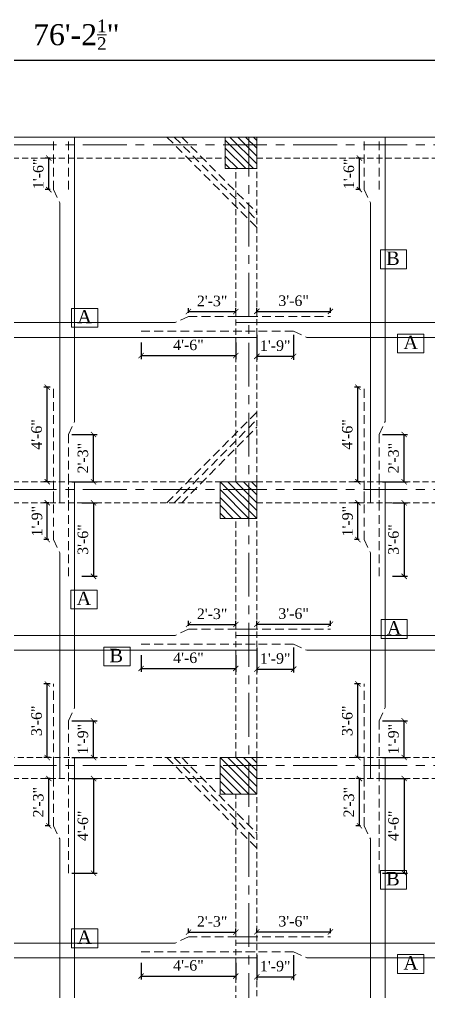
# Model space of a CAD drawing. Header units: feet. Extents: x 35006 to 48642, y 16494 to 18305.
# Drawn here: x 48086 to 48320, y 17382 to 17938 of the extents above; entities that cross this region are included whole.
import ezdxf

# ---------------------------------------------------------------- set-up
doc = ezdxf.new("R2010")
doc.units = ezdxf.units.FT
for name, pattern in [('CENTER', [2, 1.25, -0.25, 0.25, -0.25]), ('DOT2', [0.125, 0, -0.125]), ('HIDDEN', [0.375, 0.25, -0.125])]:
    doc.linetypes.add(name, pattern=pattern)
for name, color, linetype, lineweight in [('Column', 1, 'Continuous', 15), ('Hatch', 9, 'Continuous', 9), ('ST Beam', 7, 'Continuous', 20), ('ST GRIDS', 6, 'CENTER', 9), ('ST REINF', 1, 'Continuous', 35)]:
    doc.layers.add(name, color=color, linetype=linetype, lineweight=lineweight)
for name, color, linetype in [('ST DIM', 11, 'Continuous'), ('ST TABLE', 2, 'Continuous'), ('ST TEX', 3, 'Continuous')]:
    doc.layers.add(name, color=color, linetype=linetype)
doc.styles.add('RomanS', font='times.ttf')
doc.dimstyles.new('1-1', dxfattribs={"dimtxt": 9, "dimasz": 5, "dimexe": 6, "dimexo": 6, "dimgap": 3, "dimtad": 1, "dimdec": 1, "dimzin": 0, "dimdsep": 46, "dimlunit": 4, "dimtxsty": 'RomanS', "dimblk": 'ARCHTICK', "dimcen": 0.09, "dimclrd": 256, "dimclre": 256, "dimclrt": 3, "dimadec": 0, "dimazin": 0, "dimtfac": 0.6, "dimtdec": 1, "dimtix": 1, "dimtofl": 0, "dimtmove": 1, "dimatfit": 0, "dimfxl": 1, "dimtolj": 1, "dimtzin": 0, "dimarcsym": 0})

# ---------------------------------------------------------------- blocks, each defined once
blk = doc.blocks.new('_ArchTick')
at = {"color": 0, "const_width": 0.15}
blk.add_lwpolyline([(-0.5, -0.5), (0.5, 0.5)], dxfattribs=at)
blk = doc.blocks.new('*D467')
at = {"layer": 'Defpoints', "color": 0, "ltscale": 10, "transparency": 16777216}
for p in [(48575.4, 17914.34), (47661, 17870.38), (48575.4, 17870.38)]:
    blk.add_point(p, dxfattribs=at)
at = {"layer": 'ST DIM', "linetype": 'DOT2', "lineweight": -2, "ltscale": 10, "transparency": 16777216}
for p, q in [((47661, 17876.38), (47661, 17920.34)), ((48575.4, 17876.38), (48575.4, 17920.34))]:
    blk.add_line(p, q, dxfattribs=at)
at = {"layer": 'ST DIM', "lineweight": -2, "ltscale": 10, "transparency": 16777216}
blk.add_line((47661, 17914.34), (48575.4, 17914.34), dxfattribs=at)
at = {"layer": 'ST DIM', "lineweight": -2, "ltscale": 10, "transparency": 16777216, "xscale": 3, "yscale": 3, "zscale": 3, "rotation": 180}
blk.add_blockref('_ArchTick', (47661, 17914.34), dxfattribs=at)
at = {"layer": 'ST DIM', "lineweight": -2, "ltscale": 10, "transparency": 16777216, "xscale": 3, "yscale": 3, "zscale": 3}
blk.add_blockref('_ArchTick', (48575.4, 17914.34), dxfattribs=at)
at = {"layer": 'ST DIM', "color": 3, "lineweight": 13, "ltscale": 10, "transparency": 16777216, "insert": (48118.2, 17928.84), "char_height": 12, "attachment_point": 5, "style": 'RomanS'}
blk.add_mtext('\\A1;76\'-2{\\H0.6x;\\S1/2;}"', dxfattribs=at)
blk = doc.blocks.new('*D458')
at = {"layer": 'Defpoints', "color": 0, "transparency": 16777216}
for p in [(48209.16, 17770.7), (48182.16, 17768.01), (48209.16, 17768.01)]:
    blk.add_point(p, dxfattribs=at)
at = {"layer": 'ST DIM', "lineweight": -2, "transparency": 16777216}
for p, q in [((48182.16, 17770.01), (48182.16, 17772.7)), ((48182.16, 17770.7), (48209.16, 17770.7)), ((48209.16, 17770.01), (48209.16, 17772.7))]:
    blk.add_line(p, q, dxfattribs=at)
at = {"layer": 'ST DIM', "lineweight": -2, "transparency": 16777216, "xscale": 3, "yscale": 3, "zscale": 3, "rotation": 180}
blk.add_blockref('_ArchTick', (48182.16, 17770.7), dxfattribs=at)
at = {"layer": 'ST DIM', "lineweight": -2, "transparency": 16777216, "xscale": 3, "yscale": 3, "zscale": 3}
blk.add_blockref('_ArchTick', (48209.16, 17770.7), dxfattribs=at)
at = {"layer": 'ST DIM', "color": 3, "lineweight": 9, "transparency": 16777216, "insert": (48195.66, 17776.75), "char_height": 6, "attachment_point": 5, "style": 'RomanS'}
blk.add_mtext('\\A1;2\'-3"', dxfattribs=at)
blk = doc.blocks.new('*D350')
at = {"layer": 'Defpoints', "color": 0, "transparency": 16777216}
for p in [(48155.16, 17755.13), (48209.16, 17755.13), (48209.16, 17745.6)]:
    blk.add_point(p, dxfattribs=at)
at = {"layer": 'ST DIM', "lineweight": -2, "transparency": 16777216}
for p, q in [((48155.16, 17753.13), (48155.16, 17743.6)), ((48209.16, 17753.13), (48209.16, 17743.6)), ((48155.16, 17745.6), (48209.16, 17745.6))]:
    blk.add_line(p, q, dxfattribs=at)
at = {"layer": 'ST DIM', "lineweight": -2, "transparency": 16777216, "xscale": 3, "yscale": 3, "zscale": 3, "rotation": 180}
blk.add_blockref('_ArchTick', (48155.16, 17745.6), dxfattribs=at)
at = {"layer": 'ST DIM', "lineweight": -2, "transparency": 16777216, "xscale": 3, "yscale": 3, "zscale": 3}
blk.add_blockref('_ArchTick', (48209.16, 17745.6), dxfattribs=at)
at = {"layer": 'ST DIM', "color": 3, "lineweight": 9, "transparency": 16777216, "insert": (48182.16, 17751.65), "char_height": 6, "attachment_point": 5, "style": 'RomanS'}
blk.add_mtext('\\A1;4\'-6"', dxfattribs=at)
blk = doc.blocks.new('*D353')
at = {"layer": 'Defpoints', "color": 0, "transparency": 16777216}
for p in [(48113.7, 17700.54), (48128.02, 17700.54), (48113.7, 17673.54)]:
    blk.add_point(p, dxfattribs=at)
at = {"layer": 'ST DIM', "lineweight": -2, "transparency": 16777216}
for p, q in [((48115.7, 17700.54), (48130.02, 17700.54)), ((48128.02, 17673.54), (48128.02, 17700.54)), ((48115.7, 17673.54), (48130.02, 17673.54))]:
    blk.add_line(p, q, dxfattribs=at)
at = {"layer": 'ST DIM', "lineweight": -2, "transparency": 16777216, "xscale": 3, "yscale": 3, "zscale": 3}
for p, rotation in [((48128.02, 17700.54), 90), ((48128.02, 17673.54), 270)]:
    blk.add_blockref('_ArchTick', p, dxfattribs=dict(at, rotation=rotation))
at = {"layer": 'ST DIM', "color": 3, "lineweight": 9, "transparency": 16777216, "insert": (48121.97, 17687.04), "char_height": 6, "attachment_point": 5, "rotation": 90, "style": 'RomanS'}
blk.add_mtext('\\A1;2\'-3"', dxfattribs=at)
blk = doc.blocks.new('*D464')
at = {"layer": 'Defpoints', "color": 0, "transparency": 16777216}
for p in [(48102.51, 17858.38), (48105.2, 17858.38), (48105.2, 17840.38)]:
    blk.add_point(p, dxfattribs=at)
at = {"layer": 'ST DIM', "lineweight": -2, "transparency": 16777216}
for p, q in [((48103.2, 17858.38), (48100.51, 17858.38)), ((48102.51, 17840.38), (48102.51, 17858.38)), ((48103.2, 17840.38), (48100.51, 17840.38))]:
    blk.add_line(p, q, dxfattribs=at)
at = {"layer": 'ST DIM', "lineweight": -2, "transparency": 16777216, "xscale": 3, "yscale": 3, "zscale": 3}
for p, rotation in [((48102.51, 17858.38), 90), ((48102.51, 17840.38), 270)]:
    blk.add_blockref('_ArchTick', p, dxfattribs=dict(at, rotation=rotation))
at = {"layer": 'ST DIM', "color": 3, "lineweight": 9, "transparency": 16777216, "insert": (48096.51, 17849.38), "char_height": 6, "attachment_point": 5, "rotation": 90, "style": 'RomanS'}
blk.add_mtext('\\A1;1\'-6"', dxfattribs=at)
blk = doc.blocks.new('*D465')
at = {"layer": 'Defpoints', "color": 0, "transparency": 16777216}
for p in [(48101.64, 17727.54), (48105.2, 17727.54), (48105.2, 17673.54)]:
    blk.add_point(p, dxfattribs=at)
at = {"layer": 'ST DIM', "lineweight": -2, "transparency": 16777216}
for p, q in [((48103.2, 17727.54), (48099.64, 17727.54)), ((48101.64, 17673.54), (48101.64, 17727.54)), ((48103.2, 17673.54), (48099.64, 17673.54))]:
    blk.add_line(p, q, dxfattribs=at)
at = {"layer": 'ST DIM', "lineweight": -2, "transparency": 16777216, "xscale": 3, "yscale": 3, "zscale": 3}
for p, rotation in [((48101.64, 17727.54), 90), ((48101.64, 17673.54), 270)]:
    blk.add_blockref('_ArchTick', p, dxfattribs=dict(at, rotation=rotation))
at = {"layer": 'ST DIM', "color": 3, "lineweight": 9, "transparency": 16777216, "insert": (48095.59, 17700.54), "char_height": 6, "attachment_point": 5, "rotation": 90, "style": 'RomanS'}
blk.add_mtext('\\A1;4\'-6"', dxfattribs=at)
blk = doc.blocks.new('*D354')
at = {"layer": 'Defpoints', "color": 0, "transparency": 16777216}
for p in [(48290.88, 17700.54), (48305.2, 17700.54), (48290.88, 17673.54)]:
    blk.add_point(p, dxfattribs=at)
at = {"layer": 'ST DIM', "lineweight": -2, "transparency": 16777216}
for p, q in [((48292.88, 17700.54), (48307.2, 17700.54)), ((48305.2, 17673.54), (48305.2, 17700.54)), ((48292.88, 17673.54), (48307.2, 17673.54))]:
    blk.add_line(p, q, dxfattribs=at)
at = {"layer": 'ST DIM', "lineweight": -2, "transparency": 16777216, "xscale": 3, "yscale": 3, "zscale": 3}
for p, rotation in [((48305.2, 17700.54), 90), ((48305.2, 17673.54), 270)]:
    blk.add_blockref('_ArchTick', p, dxfattribs=dict(at, rotation=rotation))
at = {"layer": 'ST DIM', "color": 3, "lineweight": 9, "transparency": 16777216, "insert": (48299.15, 17687.04), "char_height": 6, "attachment_point": 5, "rotation": 90, "style": 'RomanS'}
blk.add_mtext('\\A1;2\'-3"', dxfattribs=at)
blk = doc.blocks.new('*D466')
at = {"layer": 'Defpoints', "color": 0, "transparency": 16777216}
for p in [(48279.69, 17858.38), (48282.38, 17858.38), (48282.38, 17840.38)]:
    blk.add_point(p, dxfattribs=at)
at = {"layer": 'ST DIM', "lineweight": -2, "transparency": 16777216}
for p, q in [((48280.38, 17858.38), (48277.69, 17858.38)), ((48279.69, 17840.38), (48279.69, 17858.38)), ((48280.38, 17840.38), (48277.69, 17840.38))]:
    blk.add_line(p, q, dxfattribs=at)
at = {"layer": 'ST DIM', "lineweight": -2, "transparency": 16777216, "xscale": 3, "yscale": 3, "zscale": 3}
for p, rotation in [((48279.69, 17858.38), 90), ((48279.69, 17840.38), 270)]:
    blk.add_blockref('_ArchTick', p, dxfattribs=dict(at, rotation=rotation))
at = {"layer": 'ST DIM', "color": 3, "lineweight": 9, "transparency": 16777216, "insert": (48273.69, 17849.38), "char_height": 6, "attachment_point": 5, "rotation": 90, "style": 'RomanS'}
blk.add_mtext('\\A1;1\'-6"', dxfattribs=at)
blk = doc.blocks.new('*D507')
at = {"layer": 'Defpoints', "color": 0, "transparency": 16777216}
for p in [(48278.82, 17727.54), (48282.38, 17727.54), (48282.38, 17673.54)]:
    blk.add_point(p, dxfattribs=at)
at = {"layer": 'ST DIM', "lineweight": -2, "transparency": 16777216}
for p, q in [((48280.38, 17727.54), (48276.82, 17727.54)), ((48278.82, 17673.54), (48278.82, 17727.54)), ((48280.38, 17673.54), (48276.82, 17673.54))]:
    blk.add_line(p, q, dxfattribs=at)
at = {"layer": 'ST DIM', "lineweight": -2, "transparency": 16777216, "xscale": 3, "yscale": 3, "zscale": 3}
for p, rotation in [((48278.82, 17727.54), 90), ((48278.82, 17673.54), 270)]:
    blk.add_blockref('_ArchTick', p, dxfattribs=dict(at, rotation=rotation))
at = {"layer": 'ST DIM', "color": 3, "lineweight": 9, "transparency": 16777216, "insert": (48272.77, 17700.54), "char_height": 6, "attachment_point": 5, "rotation": 90, "style": 'RomanS'}
blk.add_mtext('\\A1;4\'-6"', dxfattribs=at)
blk = doc.blocks.new('*D410')
at = {"layer": 'Defpoints', "color": 0, "transparency": 16777216}
for p in [(48221.16, 17759.51), (48242.16, 17759.51), (48242.16, 17745.19)]:
    blk.add_point(p, dxfattribs=at)
at = {"layer": 'ST DIM', "lineweight": -2, "transparency": 16777216}
for p, q in [((48221.16, 17757.51), (48221.16, 17743.19)), ((48242.16, 17757.51), (48242.16, 17743.19)), ((48221.16, 17745.19), (48242.16, 17745.19))]:
    blk.add_line(p, q, dxfattribs=at)
at = {"layer": 'ST DIM', "lineweight": -2, "transparency": 16777216, "xscale": 3, "yscale": 3, "zscale": 3, "rotation": 180}
blk.add_blockref('_ArchTick', (48221.16, 17745.19), dxfattribs=at)
at = {"layer": 'ST DIM', "lineweight": -2, "transparency": 16777216, "xscale": 3, "yscale": 3, "zscale": 3}
blk.add_blockref('_ArchTick', (48242.16, 17745.19), dxfattribs=at)
at = {"layer": 'ST DIM', "color": 3, "lineweight": 9, "transparency": 16777216, "insert": (48231.66, 17751.25), "char_height": 6, "attachment_point": 5, "style": 'RomanS'}
blk.add_mtext('\\A1;1\'-9"', dxfattribs=at)
blk = doc.blocks.new('*D511')
at = {"layer": 'Defpoints', "color": 0, "transparency": 16777216}
for p in [(48263.16, 17770.83), (48221.16, 17768.01), (48263.16, 17768.01)]:
    blk.add_point(p, dxfattribs=at)
at = {"layer": 'ST DIM', "lineweight": -2, "transparency": 16777216}
for p, q in [((48221.16, 17770.01), (48221.16, 17772.83)), ((48221.16, 17770.83), (48263.16, 17770.83)), ((48263.16, 17770.01), (48263.16, 17772.83))]:
    blk.add_line(p, q, dxfattribs=at)
at = {"layer": 'ST DIM', "lineweight": -2, "transparency": 16777216, "xscale": 3, "yscale": 3, "zscale": 3, "rotation": 180}
blk.add_blockref('_ArchTick', (48221.16, 17770.83), dxfattribs=at)
at = {"layer": 'ST DIM', "lineweight": -2, "transparency": 16777216, "xscale": 3, "yscale": 3, "zscale": 3}
blk.add_blockref('_ArchTick', (48263.16, 17770.83), dxfattribs=at)
at = {"layer": 'ST DIM', "color": 3, "lineweight": 9, "transparency": 16777216, "insert": (48242.16, 17776.88), "char_height": 6, "attachment_point": 5, "style": 'RomanS'}
blk.add_mtext('\\A1;3\'-6"', dxfattribs=at)
blk = doc.blocks.new('*D479')
at = {"layer": 'Defpoints', "color": 0, "transparency": 16777216}
for p in [(48182.16, 17589.35), (48209.16, 17592.04), (48209.16, 17589.35)]:
    blk.add_point(p, dxfattribs=at)
at = {"layer": 'ST DIM', "lineweight": -2, "transparency": 16777216}
for p, q in [((48182.16, 17591.35), (48182.16, 17594.04)), ((48209.16, 17591.35), (48209.16, 17594.04)), ((48182.16, 17592.04), (48209.16, 17592.04))]:
    blk.add_line(p, q, dxfattribs=at)
at = {"layer": 'ST DIM', "lineweight": -2, "transparency": 16777216, "xscale": 3, "yscale": 3, "zscale": 3, "rotation": 180}
blk.add_blockref('_ArchTick', (48182.16, 17592.04), dxfattribs=at)
at = {"layer": 'ST DIM', "lineweight": -2, "transparency": 16777216, "xscale": 3, "yscale": 3, "zscale": 3}
blk.add_blockref('_ArchTick', (48209.16, 17592.04), dxfattribs=at)
at = {"layer": 'ST DIM', "color": 3, "lineweight": 9, "transparency": 16777216, "insert": (48195.66, 17598.09), "char_height": 6, "attachment_point": 5, "style": 'RomanS'}
blk.add_mtext('\\A1;2\'-3"', dxfattribs=at)
blk = doc.blocks.new('*D376')
at = {"layer": 'Defpoints', "color": 0, "transparency": 16777216}
for p in [(48155.16, 17576.47), (48209.16, 17576.47), (48209.16, 17566.94)]:
    blk.add_point(p, dxfattribs=at)
at = {"layer": 'ST DIM', "lineweight": -2, "transparency": 16777216}
for p, q in [((48155.16, 17574.47), (48155.16, 17564.94)), ((48209.16, 17574.47), (48209.16, 17564.94)), ((48155.16, 17566.94), (48209.16, 17566.94))]:
    blk.add_line(p, q, dxfattribs=at)
at = {"layer": 'ST DIM', "lineweight": -2, "transparency": 16777216, "xscale": 3, "yscale": 3, "zscale": 3, "rotation": 180}
blk.add_blockref('_ArchTick', (48155.16, 17566.94), dxfattribs=at)
at = {"layer": 'ST DIM', "lineweight": -2, "transparency": 16777216, "xscale": 3, "yscale": 3, "zscale": 3}
blk.add_blockref('_ArchTick', (48209.16, 17566.94), dxfattribs=at)
at = {"layer": 'ST DIM', "color": 3, "lineweight": 9, "transparency": 16777216, "insert": (48182.16, 17572.99), "char_height": 6, "attachment_point": 5, "style": 'RomanS'}
blk.add_mtext('\\A1;4\'-6"', dxfattribs=at)
blk = doc.blocks.new('*D377')
at = {"layer": 'Defpoints', "color": 0, "transparency": 16777216}
for p in [(48221.16, 17580.85), (48242.16, 17580.85), (48242.16, 17566.53)]:
    blk.add_point(p, dxfattribs=at)
at = {"layer": 'ST DIM', "lineweight": -2, "transparency": 16777216}
for p, q in [((48221.16, 17578.85), (48221.16, 17564.53)), ((48242.16, 17578.85), (48242.16, 17564.53)), ((48221.16, 17566.53), (48242.16, 17566.53))]:
    blk.add_line(p, q, dxfattribs=at)
at = {"layer": 'ST DIM', "lineweight": -2, "transparency": 16777216, "xscale": 3, "yscale": 3, "zscale": 3, "rotation": 180}
blk.add_blockref('_ArchTick', (48221.16, 17566.53), dxfattribs=at)
at = {"layer": 'ST DIM', "lineweight": -2, "transparency": 16777216, "xscale": 3, "yscale": 3, "zscale": 3}
blk.add_blockref('_ArchTick', (48242.16, 17566.53), dxfattribs=at)
at = {"layer": 'ST DIM', "color": 3, "lineweight": 9, "transparency": 16777216, "insert": (48231.66, 17572.59), "char_height": 6, "attachment_point": 5, "style": 'RomanS'}
blk.add_mtext('\\A1;1\'-9"', dxfattribs=at)
blk = doc.blocks.new('*D482')
at = {"layer": 'Defpoints', "color": 0, "transparency": 16777216}
for p in [(48221.16, 17589.35), (48263.16, 17592.17), (48263.16, 17589.35)]:
    blk.add_point(p, dxfattribs=at)
at = {"layer": 'ST DIM', "lineweight": -2, "transparency": 16777216}
for p, q in [((48221.16, 17591.35), (48221.16, 17594.17)), ((48263.16, 17591.35), (48263.16, 17594.17)), ((48221.16, 17592.17), (48263.16, 17592.17))]:
    blk.add_line(p, q, dxfattribs=at)
at = {"layer": 'ST DIM', "lineweight": -2, "transparency": 16777216, "xscale": 3, "yscale": 3, "zscale": 3, "rotation": 180}
blk.add_blockref('_ArchTick', (48221.16, 17592.17), dxfattribs=at)
at = {"layer": 'ST DIM', "lineweight": -2, "transparency": 16777216, "xscale": 3, "yscale": 3, "zscale": 3}
blk.add_blockref('_ArchTick', (48263.16, 17592.17), dxfattribs=at)
at = {"layer": 'ST DIM', "color": 3, "lineweight": 9, "transparency": 16777216, "insert": (48242.16, 17598.22), "char_height": 6, "attachment_point": 5, "style": 'RomanS'}
blk.add_mtext('\\A1;3\'-6"', dxfattribs=at)
blk = doc.blocks.new('*D387')
at = {"layer": 'Defpoints', "color": 0, "transparency": 16777216}
for p in [(48113.7, 17537.06), (48128.02, 17537.06), (48113.7, 17516.06)]:
    blk.add_point(p, dxfattribs=at)
at = {"layer": 'ST DIM', "lineweight": -2, "transparency": 16777216}
for p, q in [((48115.7, 17537.06), (48130.02, 17537.06)), ((48128.02, 17516.06), (48128.02, 17537.06)), ((48115.7, 17516.06), (48130.02, 17516.06))]:
    blk.add_line(p, q, dxfattribs=at)
at = {"layer": 'ST DIM', "lineweight": -2, "transparency": 16777216, "xscale": 3, "yscale": 3, "zscale": 3}
for p, rotation in [((48128.02, 17537.06), 90), ((48128.02, 17516.06), 270)]:
    blk.add_blockref('_ArchTick', p, dxfattribs=dict(at, rotation=rotation))
at = {"layer": 'ST DIM', "color": 3, "lineweight": 9, "transparency": 16777216, "insert": (48121.96, 17526.56), "char_height": 6, "attachment_point": 5, "rotation": 90, "style": 'RomanS'}
blk.add_mtext('\\A1;1\'-9"', dxfattribs=at)
blk = doc.blocks.new('*D388')
at = {"layer": 'Defpoints', "color": 0, "transparency": 16777216}
for p in [(48101.64, 17661.54), (48104.46, 17661.54), (48104.46, 17640.54)]:
    blk.add_point(p, dxfattribs=at)
at = {"layer": 'ST DIM', "lineweight": -2, "transparency": 16777216}
for p, q in [((48102.46, 17661.54), (48099.64, 17661.54)), ((48101.64, 17640.54), (48101.64, 17661.54)), ((48102.46, 17640.54), (48099.64, 17640.54))]:
    blk.add_line(p, q, dxfattribs=at)
at = {"layer": 'ST DIM', "lineweight": -2, "transparency": 16777216, "xscale": 3, "yscale": 3, "zscale": 3}
for p, rotation in [((48101.64, 17661.54), 90), ((48101.64, 17640.54), 270)]:
    blk.add_blockref('_ArchTick', p, dxfattribs=dict(at, rotation=rotation))
at = {"layer": 'ST DIM', "color": 3, "lineweight": 9, "transparency": 16777216, "insert": (48095.77, 17651.04), "char_height": 6, "attachment_point": 5, "rotation": 90, "style": 'RomanS'}
blk.add_mtext('\\A1;1\'-9"', dxfattribs=at)
blk = doc.blocks.new('*D486')
at = {"layer": 'Defpoints', "color": 0, "transparency": 16777216}
for p in [(48101.64, 17558.06), (48105.2, 17558.06), (48105.2, 17516.06)]:
    blk.add_point(p, dxfattribs=at)
at = {"layer": 'ST DIM', "lineweight": -2, "transparency": 16777216}
for p, q in [((48103.2, 17558.06), (48099.64, 17558.06)), ((48101.64, 17516.06), (48101.64, 17558.06)), ((48103.2, 17516.06), (48099.64, 17516.06))]:
    blk.add_line(p, q, dxfattribs=at)
at = {"layer": 'ST DIM', "lineweight": -2, "transparency": 16777216, "xscale": 3, "yscale": 3, "zscale": 3}
for p, rotation in [((48101.64, 17558.06), 90), ((48101.64, 17516.06), 270)]:
    blk.add_blockref('_ArchTick', p, dxfattribs=dict(at, rotation=rotation))
at = {"layer": 'ST DIM', "color": 3, "lineweight": 9, "transparency": 16777216, "insert": (48095.59, 17537.06), "char_height": 6, "attachment_point": 5, "rotation": 90, "style": 'RomanS'}
blk.add_mtext('\\A1;3\'-6"', dxfattribs=at)
blk = doc.blocks.new('*D389')
at = {"layer": 'Defpoints', "color": 0, "transparency": 16777216}
for p in [(48119.33, 17661.54), (48119.33, 17619.54), (48128.02, 17619.54)]:
    blk.add_point(p, dxfattribs=at)
at = {"layer": 'ST DIM', "lineweight": -2, "transparency": 16777216}
for p, q in [((48121.33, 17661.54), (48130.02, 17661.54)), ((48128.02, 17661.54), (48128.02, 17619.54)), ((48121.33, 17619.54), (48130.02, 17619.54))]:
    blk.add_line(p, q, dxfattribs=at)
at = {"layer": 'ST DIM', "lineweight": -2, "transparency": 16777216, "xscale": 3, "yscale": 3, "zscale": 3}
for p, rotation in [((48128.02, 17661.54), 90), ((48128.02, 17619.54), 270)]:
    blk.add_blockref('_ArchTick', p, dxfattribs=dict(at, rotation=rotation))
at = {"layer": 'ST DIM', "color": 3, "lineweight": 9, "transparency": 16777216, "insert": (48121.97, 17640.54), "char_height": 6, "attachment_point": 5, "rotation": 90, "style": 'RomanS'}
blk.add_mtext('\\A1;3\'-6"', dxfattribs=at)
blk = doc.blocks.new('*D390')
at = {"layer": 'Defpoints', "color": 0, "transparency": 16777216}
for p in [(48290.88, 17537.06), (48305.2, 17537.06), (48290.88, 17516.06)]:
    blk.add_point(p, dxfattribs=at)
at = {"layer": 'ST DIM', "lineweight": -2, "transparency": 16777216}
for p, q in [((48292.88, 17537.06), (48307.2, 17537.06)), ((48305.2, 17516.06), (48305.2, 17537.06)), ((48292.88, 17516.06), (48307.2, 17516.06))]:
    blk.add_line(p, q, dxfattribs=at)
at = {"layer": 'ST DIM', "lineweight": -2, "transparency": 16777216, "xscale": 3, "yscale": 3, "zscale": 3}
for p, rotation in [((48305.2, 17537.06), 90), ((48305.2, 17516.06), 270)]:
    blk.add_blockref('_ArchTick', p, dxfattribs=dict(at, rotation=rotation))
at = {"layer": 'ST DIM', "color": 3, "lineweight": 9, "transparency": 16777216, "insert": (48299.14, 17526.56), "char_height": 6, "attachment_point": 5, "rotation": 90, "style": 'RomanS'}
blk.add_mtext('\\A1;1\'-9"', dxfattribs=at)
blk = doc.blocks.new('*D391')
at = {"layer": 'Defpoints', "color": 0, "transparency": 16777216}
for p in [(48278.82, 17661.54), (48281.64, 17661.54), (48281.64, 17640.54)]:
    blk.add_point(p, dxfattribs=at)
at = {"layer": 'ST DIM', "lineweight": -2, "transparency": 16777216}
for p, q in [((48279.64, 17661.54), (48276.82, 17661.54)), ((48278.82, 17640.54), (48278.82, 17661.54)), ((48279.64, 17640.54), (48276.82, 17640.54))]:
    blk.add_line(p, q, dxfattribs=at)
at = {"layer": 'ST DIM', "lineweight": -2, "transparency": 16777216, "xscale": 3, "yscale": 3, "zscale": 3}
for p, rotation in [((48278.82, 17661.54), 90), ((48278.82, 17640.54), 270)]:
    blk.add_blockref('_ArchTick', p, dxfattribs=dict(at, rotation=rotation))
at = {"layer": 'ST DIM', "color": 3, "lineweight": 9, "transparency": 16777216, "insert": (48272.95, 17651.04), "char_height": 6, "attachment_point": 5, "rotation": 90, "style": 'RomanS'}
blk.add_mtext('\\A1;1\'-9"', dxfattribs=at)
blk = doc.blocks.new('*D487')
at = {"layer": 'Defpoints', "color": 0, "transparency": 16777216}
for p in [(48278.82, 17558.06), (48282.38, 17558.06), (48282.38, 17516.06)]:
    blk.add_point(p, dxfattribs=at)
at = {"layer": 'ST DIM', "lineweight": -2, "transparency": 16777216}
for p, q in [((48280.38, 17558.06), (48276.82, 17558.06)), ((48278.82, 17516.06), (48278.82, 17558.06)), ((48280.38, 17516.06), (48276.82, 17516.06))]:
    blk.add_line(p, q, dxfattribs=at)
at = {"layer": 'ST DIM', "lineweight": -2, "transparency": 16777216, "xscale": 3, "yscale": 3, "zscale": 3}
for p, rotation in [((48278.82, 17558.06), 90), ((48278.82, 17516.06), 270)]:
    blk.add_blockref('_ArchTick', p, dxfattribs=dict(at, rotation=rotation))
at = {"layer": 'ST DIM', "color": 3, "lineweight": 9, "transparency": 16777216, "insert": (48272.77, 17537.06), "char_height": 6, "attachment_point": 5, "rotation": 90, "style": 'RomanS'}
blk.add_mtext('\\A1;3\'-6"', dxfattribs=at)
blk = doc.blocks.new('*D392')
at = {"layer": 'Defpoints', "color": 0, "transparency": 16777216}
for p in [(48296.51, 17661.54), (48296.51, 17619.54), (48305.2, 17619.54)]:
    blk.add_point(p, dxfattribs=at)
at = {"layer": 'ST DIM', "lineweight": -2, "transparency": 16777216}
for p, q in [((48298.51, 17661.54), (48307.2, 17661.54)), ((48305.2, 17661.54), (48305.2, 17619.54)), ((48298.51, 17619.54), (48307.2, 17619.54))]:
    blk.add_line(p, q, dxfattribs=at)
at = {"layer": 'ST DIM', "lineweight": -2, "transparency": 16777216, "xscale": 3, "yscale": 3, "zscale": 3}
for p, rotation in [((48305.2, 17661.54), 90), ((48305.2, 17619.54), 270)]:
    blk.add_blockref('_ArchTick', p, dxfattribs=dict(at, rotation=rotation))
at = {"layer": 'ST DIM', "color": 3, "lineweight": 9, "transparency": 16777216, "insert": (48299.15, 17640.54), "char_height": 6, "attachment_point": 5, "rotation": 90, "style": 'RomanS'}
blk.add_mtext('\\A1;3\'-6"', dxfattribs=at)
blk = doc.blocks.new('*D471')
at = {"layer": 'Defpoints', "color": 0, "transparency": 16777216}
for p in [(48209.16, 17416.37), (48182.16, 17413.69), (48209.16, 17413.69)]:
    blk.add_point(p, dxfattribs=at)
at = {"layer": 'ST DIM', "lineweight": -2, "transparency": 16777216}
for p, q in [((48182.16, 17415.69), (48182.16, 17418.37)), ((48182.16, 17416.37), (48209.16, 17416.37)), ((48209.16, 17415.69), (48209.16, 17418.37))]:
    blk.add_line(p, q, dxfattribs=at)
at = {"layer": 'ST DIM', "lineweight": -2, "transparency": 16777216, "xscale": 3, "yscale": 3, "zscale": 3, "rotation": 180}
blk.add_blockref('_ArchTick', (48182.16, 17416.37), dxfattribs=at)
at = {"layer": 'ST DIM', "lineweight": -2, "transparency": 16777216, "xscale": 3, "yscale": 3, "zscale": 3}
blk.add_blockref('_ArchTick', (48209.16, 17416.37), dxfattribs=at)
at = {"layer": 'ST DIM', "color": 3, "lineweight": 9, "transparency": 16777216, "insert": (48195.66, 17422.43), "char_height": 6, "attachment_point": 5, "style": 'RomanS'}
blk.add_mtext('\\A1;2\'-3"', dxfattribs=at)
blk = doc.blocks.new('*D370')
at = {"layer": 'Defpoints', "color": 0, "transparency": 16777216}
for p in [(48155.16, 17400.81), (48209.16, 17400.81), (48209.16, 17391.28)]:
    blk.add_point(p, dxfattribs=at)
at = {"layer": 'ST DIM', "lineweight": -2, "transparency": 16777216}
for p, q in [((48155.16, 17398.81), (48155.16, 17389.28)), ((48209.16, 17398.81), (48209.16, 17389.28)), ((48155.16, 17391.28), (48209.16, 17391.28))]:
    blk.add_line(p, q, dxfattribs=at)
at = {"layer": 'ST DIM', "lineweight": -2, "transparency": 16777216, "xscale": 3, "yscale": 3, "zscale": 3, "rotation": 180}
blk.add_blockref('_ArchTick', (48155.16, 17391.28), dxfattribs=at)
at = {"layer": 'ST DIM', "lineweight": -2, "transparency": 16777216, "xscale": 3, "yscale": 3, "zscale": 3}
blk.add_blockref('_ArchTick', (48209.16, 17391.28), dxfattribs=at)
at = {"layer": 'ST DIM', "color": 3, "lineweight": 9, "transparency": 16777216, "insert": (48182.16, 17397.33), "char_height": 6, "attachment_point": 5, "style": 'RomanS'}
blk.add_mtext('\\A1;4\'-6"', dxfattribs=at)
blk = doc.blocks.new('*D372')
at = {"layer": 'Defpoints', "color": 0, "transparency": 16777216}
for p in [(48221.16, 17405.18), (48242.16, 17405.18), (48242.16, 17390.86)]:
    blk.add_point(p, dxfattribs=at)
at = {"layer": 'ST DIM', "lineweight": -2, "transparency": 16777216}
for p, q in [((48221.16, 17403.18), (48221.16, 17388.86)), ((48242.16, 17403.18), (48242.16, 17388.86)), ((48221.16, 17390.86), (48242.16, 17390.86))]:
    blk.add_line(p, q, dxfattribs=at)
at = {"layer": 'ST DIM', "lineweight": -2, "transparency": 16777216, "xscale": 3, "yscale": 3, "zscale": 3, "rotation": 180}
blk.add_blockref('_ArchTick', (48221.16, 17390.86), dxfattribs=at)
at = {"layer": 'ST DIM', "lineweight": -2, "transparency": 16777216, "xscale": 3, "yscale": 3, "zscale": 3}
blk.add_blockref('_ArchTick', (48242.16, 17390.86), dxfattribs=at)
at = {"layer": 'ST DIM', "color": 3, "lineweight": 9, "transparency": 16777216, "insert": (48231.66, 17396.92), "char_height": 6, "attachment_point": 5, "style": 'RomanS'}
blk.add_mtext('\\A1;1\'-9"', dxfattribs=at)
blk = doc.blocks.new('*D476')
at = {"layer": 'Defpoints', "color": 0, "transparency": 16777216}
for p in [(48263.16, 17416.5), (48221.16, 17413.69), (48263.16, 17413.69)]:
    blk.add_point(p, dxfattribs=at)
at = {"layer": 'ST DIM', "lineweight": -2, "transparency": 16777216}
for p, q in [((48221.16, 17415.69), (48221.16, 17418.5)), ((48221.16, 17416.5), (48263.16, 17416.5)), ((48263.16, 17415.69), (48263.16, 17418.5))]:
    blk.add_line(p, q, dxfattribs=at)
at = {"layer": 'ST DIM', "lineweight": -2, "transparency": 16777216, "xscale": 3, "yscale": 3, "zscale": 3, "rotation": 180}
blk.add_blockref('_ArchTick', (48221.16, 17416.5), dxfattribs=at)
at = {"layer": 'ST DIM', "lineweight": -2, "transparency": 16777216, "xscale": 3, "yscale": 3, "zscale": 3}
blk.add_blockref('_ArchTick', (48263.16, 17416.5), dxfattribs=at)
at = {"layer": 'ST DIM', "color": 3, "lineweight": 9, "transparency": 16777216, "insert": (48242.16, 17422.56), "char_height": 6, "attachment_point": 5, "style": 'RomanS'}
blk.add_mtext('\\A1;3\'-6"', dxfattribs=at)
blk = doc.blocks.new('*D493')
at = {"layer": 'Defpoints', "color": 0, "transparency": 16777216}
for p in [(48102.51, 17504.06), (48105.2, 17504.06), (48105.2, 17477.06)]:
    blk.add_point(p, dxfattribs=at)
at = {"layer": 'ST DIM', "lineweight": -2, "transparency": 16777216}
for p, q in [((48103.2, 17504.06), (48100.51, 17504.06)), ((48102.51, 17477.06), (48102.51, 17504.06)), ((48103.2, 17477.06), (48100.51, 17477.06))]:
    blk.add_line(p, q, dxfattribs=at)
at = {"layer": 'ST DIM', "lineweight": -2, "transparency": 16777216, "xscale": 3, "yscale": 3, "zscale": 3}
for p, rotation in [((48102.51, 17504.06), 90), ((48102.51, 17477.06), 270)]:
    blk.add_blockref('_ArchTick', p, dxfattribs=dict(at, rotation=rotation))
at = {"layer": 'ST DIM', "color": 3, "lineweight": 9, "transparency": 16777216, "insert": (48096.51, 17490.56), "char_height": 6, "attachment_point": 5, "rotation": 90, "style": 'RomanS'}
blk.add_mtext('\\A1;2\'-3"', dxfattribs=at)
blk = doc.blocks.new('*D495')
at = {"layer": 'Defpoints', "color": 0, "transparency": 16777216}
for p in [(48113.7, 17504.06), (48113.7, 17450.06), (48128.02, 17450.06)]:
    blk.add_point(p, dxfattribs=at)
at = {"layer": 'ST DIM', "lineweight": -2, "transparency": 16777216}
for p, q in [((48115.7, 17504.06), (48130.02, 17504.06)), ((48128.02, 17504.06), (48128.02, 17450.06)), ((48115.7, 17450.06), (48130.02, 17450.06))]:
    blk.add_line(p, q, dxfattribs=at)
at = {"layer": 'ST DIM', "lineweight": -2, "transparency": 16777216, "xscale": 3, "yscale": 3, "zscale": 3}
for p, rotation in [((48128.02, 17504.06), 90), ((48128.02, 17450.06), 270)]:
    blk.add_blockref('_ArchTick', p, dxfattribs=dict(at, rotation=rotation))
at = {"layer": 'ST DIM', "color": 3, "lineweight": 9, "transparency": 16777216, "insert": (48121.97, 17477.06), "char_height": 6, "attachment_point": 5, "rotation": 90, "style": 'RomanS'}
blk.add_mtext('\\A1;4\'-6"', dxfattribs=at)
blk = doc.blocks.new('*D496')
at = {"layer": 'Defpoints', "color": 0, "transparency": 16777216}
for p in [(48279.69, 17504.06), (48282.38, 17504.06), (48282.38, 17477.06)]:
    blk.add_point(p, dxfattribs=at)
at = {"layer": 'ST DIM', "lineweight": -2, "transparency": 16777216}
for p, q in [((48280.38, 17504.06), (48277.69, 17504.06)), ((48279.69, 17477.06), (48279.69, 17504.06)), ((48280.38, 17477.06), (48277.69, 17477.06))]:
    blk.add_line(p, q, dxfattribs=at)
at = {"layer": 'ST DIM', "lineweight": -2, "transparency": 16777216, "xscale": 3, "yscale": 3, "zscale": 3}
for p, rotation in [((48279.69, 17504.06), 90), ((48279.69, 17477.06), 270)]:
    blk.add_blockref('_ArchTick', p, dxfattribs=dict(at, rotation=rotation))
at = {"layer": 'ST DIM', "color": 3, "lineweight": 9, "transparency": 16777216, "insert": (48273.69, 17490.56), "char_height": 6, "attachment_point": 5, "rotation": 90, "style": 'RomanS'}
blk.add_mtext('\\A1;2\'-3"', dxfattribs=at)
blk = doc.blocks.new('*D498')
at = {"layer": 'Defpoints', "color": 0, "transparency": 16777216}
for p in [(48290.88, 17504.06), (48290.88, 17450.06), (48305.2, 17450.06)]:
    blk.add_point(p, dxfattribs=at)
at = {"layer": 'ST DIM', "lineweight": -2, "transparency": 16777216}
for p, q in [((48292.88, 17504.06), (48307.2, 17504.06)), ((48305.2, 17504.06), (48305.2, 17450.06)), ((48292.88, 17450.06), (48307.2, 17450.06))]:
    blk.add_line(p, q, dxfattribs=at)
at = {"layer": 'ST DIM', "lineweight": -2, "transparency": 16777216, "xscale": 3, "yscale": 3, "zscale": 3}
for p, rotation in [((48305.2, 17504.06), 90), ((48305.2, 17450.06), 270)]:
    blk.add_blockref('_ArchTick', p, dxfattribs=dict(at, rotation=rotation))
at = {"layer": 'ST DIM', "color": 3, "lineweight": 9, "transparency": 16777216, "insert": (48299.15, 17477.06), "char_height": 6, "attachment_point": 5, "rotation": 90, "style": 'RomanS'}
blk.add_mtext('\\A1;4\'-6"', dxfattribs=at)

msp = doc.modelspace()

# ---------------------------------------------------------------- hatches: boundary and pattern name
at = {"layer": 'Hatch', "lineweight": 9, "transparency": 33554505}
h = msp.add_hatch(dxfattribs=at)
h.set_pattern_fill('ANSI31', color=253, angle=-90)
h.set_pattern_definition([(315, (7835.215, -72.3245), (2.24506403, 2.24506403), [])])
h.paths.add_polyline_path([(48203.16, 17870.38), (48203.16, 17852.38), (48221.16, 17852.38), (48221.16, 17870.38)])
h = msp.add_hatch(dxfattribs=at)
h.set_pattern_fill('ANSI31', color=253, angle=-90)
h.set_pattern_definition([(315, (8189.527, -72.3245), (2.24506403, 2.24506403), [])])
h.paths.add_polyline_path([(48221.16, 17673.54), (48200.16, 17673.54), (48200.16, 17652.54), (48221.16, 17652.54)])
h = msp.add_hatch(dxfattribs=at)
h.set_pattern_fill('ANSI31', color=253, angle=-90)
h.set_pattern_definition([(315, (8189.527, -229.803), (2.24506403, 2.24506403), [])])
h.paths.add_polyline_path([(48221.16, 17516.06), (48200.16, 17516.06), (48200.16, 17495.06), (48221.16, 17495.06)])

# ---------------------------------------------------------------- linework, layer by layer
at = {"layer": 'Column', "lineweight": 18}
for points in [[(48203.16, 17870.38), (48221.16, 17870.38), (48221.16, 17852.38), (48203.16, 17852.38)], [(48200.16, 17673.54), (48221.16, 17673.54), (48221.16, 17652.54), (48200.16, 17652.54)], [(48200.16, 17516.06), (48221.16, 17516.06), (48221.16, 17495.06), (48200.16, 17495.06)]]:
    msp.add_lwpolyline(points, close=True, dxfattribs=at)
at = {"layer": 'ST Beam', "linetype": 'Continuous', "lineweight": 15, "ltscale": 10}
msp.add_line((47661, 17870.38), (48575.4, 17870.38), dxfattribs=at)
at = {"layer": 'ST Beam', "linetype": 'HIDDEN', "lineweight": 13, "ltscale": 14}
for p, q in [((48024.24, 17858.38), (48203.16, 17858.38)), ((48221.16, 17858.38), (48360.6, 17858.38)), ((48221.16, 16964.98), (48221.16, 17858.38)), ((48209.16, 17673.54), (48209.16, 17852.38)), ((48024.24, 17673.54), (48212.16, 17673.54)), ((48221.16, 17673.54), (48369.6, 17673.54)), ((48024.24, 17661.54), (48200.16, 17661.54)), ((48221.16, 17661.54), (48357.6, 17661.54)), ((48209.16, 17516.06), (48209.16, 17652.54)), ((47670, 17516.06), (48566.4, 17516.06)), ((48024.24, 17504.06), (48200.16, 17504.06)), ((48221.16, 17504.06), (48357.6, 17504.06)), ((48209.16, 17319.21), (48209.16, 17495.06))]:
    msp.add_line(p, q, dxfattribs=at)
at = {"layer": 'ST GRIDS', "color": 251, "lineweight": 13, "ltscale": 20}
for p, q in [((47561.95, 17865.88), (48575.4, 17865.88)), ((48216.66, 16847.93), (48216.66, 17870.38)), ((47561.95, 17669.04), (48575.4, 17669.04)), ((47561.95, 17511.56), (48575.4, 17511.56))]:
    msp.add_line(p, q, dxfattribs=at)
at = {"layer": 'ST REINF', "linetype": 'HIDDEN', "lineweight": 18, "ltscale": 20}
for p, q in [((48105.2, 17840.38), (48105.2, 17870.38)), ((48113.7, 17840.38), (48113.7, 17870.38)), ((48169.86, 17870.38), (48221.16, 17818.67)), ((48174.09, 17870.38), (48221.16, 17822.93)), ((48178.31, 17870.38), (48221.16, 17827.19)), ((48282.38, 17840.38), (48282.38, 17870.38)), ((48290.88, 17840.38), (48290.88, 17870.38)), ((48105.2, 17840.38), (48108.75, 17832.88)), ((48282.38, 17840.38), (48285.93, 17832.88)), ((48182.16, 17768.01), (48174.66, 17764.46)), ((48182.16, 17768.01), (48221.16, 17768.01)), ((48209.16, 17768.01), (48263.16, 17768.01)), ((48155.16, 17759.51), (48221.16, 17759.51)), ((48242.16, 17759.51), (48209.16, 17759.51)), ((48242.16, 17759.51), (48249.66, 17755.96)), ((48105.2, 17661.54), (48105.2, 17727.54)), ((48282.38, 17661.54), (48282.38, 17727.54)), ((48169.86, 17661.54), (48221.16, 17713.25)), ((48113.7, 17700.54), (48117.25, 17708.04)), ((48174.09, 17661.54), (48221.16, 17708.99)), ((48178.31, 17661.54), (48221.16, 17704.73)), ((48290.88, 17700.54), (48294.43, 17708.04)), ((48113.7, 17700.54), (48113.7, 17661.54)), ((48290.88, 17700.54), (48290.88, 17661.54)), ((48105.2, 17640.54), (48105.2, 17673.54)), ((48113.7, 17619.54), (48113.7, 17673.54)), ((48282.38, 17640.54), (48282.38, 17673.54)), ((48290.88, 17619.54), (48290.88, 17673.54)), ((48105.2, 17640.54), (48108.75, 17633.04)), ((48282.38, 17640.54), (48285.93, 17633.04)), ((48182.16, 17589.35), (48174.66, 17585.8)), ((48182.16, 17589.35), (48221.16, 17589.35)), ((48209.16, 17589.35), (48263.16, 17589.35)), ((48155.16, 17580.85), (48221.16, 17580.85)), ((48242.16, 17580.85), (48209.16, 17580.85)), ((48242.16, 17580.85), (48249.66, 17577.29)), ((48105.2, 17504.06), (48105.2, 17558.06)), ((48282.38, 17504.06), (48282.38, 17558.06)), ((48113.7, 17537.06), (48117.25, 17544.56)), ((48290.88, 17537.06), (48294.43, 17544.56)), ((48113.7, 17537.06), (48113.7, 17504.06)), ((48290.88, 17537.06), (48290.88, 17504.06)), ((48105.2, 17477.06), (48105.2, 17516.06)), ((48113.7, 17450.06), (48113.7, 17516.06)), ((48169.86, 17516.06), (48221.16, 17464.34)), ((48174.09, 17516.06), (48221.16, 17468.6)), ((48178.31, 17516.06), (48221.16, 17472.86)), ((48282.38, 17477.06), (48282.38, 17516.06)), ((48290.88, 17450.06), (48290.88, 17516.06)), ((48105.2, 17477.06), (48108.75, 17469.56)), ((48282.38, 17477.06), (48285.93, 17469.56)), ((48182.16, 17413.69), (48174.66, 17410.13)), ((48182.16, 17413.69), (48221.16, 17413.69)), ((48209.16, 17413.69), (48263.16, 17413.69)), ((48155.16, 17405.18), (48221.16, 17405.18)), ((48242.16, 17405.18), (48209.16, 17405.18)), ((48242.16, 17405.18), (48249.66, 17401.63))]:
    msp.add_line(p, q, dxfattribs=at)
at = {"layer": 'ST REINF', "lineweight": 18}
for p, q in [((48117.25, 17708.04), (48117.25, 17870.38)), ((48294.43, 17708.04), (48294.43, 17870.38)), ((48108.75, 17832.88), (48108.75, 17661.54)), ((48285.93, 17832.88), (48285.93, 17661.54)), ((48174.66, 17764.46), (48012.24, 17764.46)), ((48338.05, 17764.46), (48209.16, 17764.46)), ((48058.74, 17755.96), (48221.16, 17755.96)), ((48249.66, 17755.96), (48378.55, 17755.96)), ((48117.25, 17544.56), (48117.25, 17673.54)), ((48294.43, 17544.56), (48294.43, 17673.54)), ((48108.75, 17633.04), (48108.75, 17504.06)), ((48285.93, 17633.04), (48285.93, 17504.06)), ((48174.66, 17585.8), (48012.24, 17585.8)), ((48338.05, 17585.8), (48209.16, 17585.8)), ((48058.74, 17577.29), (48221.16, 17577.29)), ((48249.66, 17577.29), (48378.55, 17577.29)), ((48117.25, 17353.71), (48117.25, 17516.06)), ((48294.43, 17353.71), (48294.43, 17516.06)), ((48108.75, 17469.56), (48108.75, 17307.21)), ((48285.93, 17469.56), (48285.93, 17307.21)), ((48174.66, 17410.13), (48012.24, 17410.13)), ((48338.05, 17410.13), (48209.16, 17410.13)), ((48058.74, 17401.63), (48221.16, 17401.63)), ((48249.66, 17401.63), (48378.55, 17401.63))]:
    msp.add_line(p, q, dxfattribs=at)
at = {"layer": 'ST TABLE', "color": 2, "lineweight": 9}
for points in [[(48291.66, 17805.94), (48306.64, 17805.94), (48306.64, 17795.22), (48291.66, 17795.22)], [(48115.46, 17772.54), (48130.44, 17772.54), (48130.44, 17761.82), (48115.46, 17761.82)], [(48301.48, 17757.86), (48316.45, 17757.86), (48316.45, 17747.15), (48301.48, 17747.15)], [(48115.03, 17611.67), (48130.01, 17611.67), (48130.01, 17600.96), (48115.03, 17600.96)], [(48292.04, 17594.82), (48307.02, 17594.82), (48307.02, 17584.1), (48292.04, 17584.1)], [(48133.86, 17579.06), (48148.84, 17579.06), (48148.84, 17568.34), (48133.86, 17568.34)], [(48291.66, 17451.61), (48306.64, 17451.61), (48306.64, 17440.9), (48291.66, 17440.9)], [(48115.46, 17418.21), (48130.44, 17418.21), (48130.44, 17407.49), (48115.46, 17407.49)], [(48301.48, 17403.54), (48316.45, 17403.54), (48316.45, 17392.82), (48301.48, 17392.82)]]:
    msp.add_lwpolyline(points, close=True, dxfattribs=at)

# ---------------------------------------------------------------- texts
at = {"layer": 'ST TEX', "color": 3, "lineweight": 9, "transparency": 33554684, "style": 'RomanS'}
for s, p in [('B', (48294.95, 17797.38)), ('A', (48118.75, 17763.98)), ('A', (48304.77, 17749.3)), ('A', (48118.32, 17603.11)), ('A', (48295.33, 17586.26)), ('B', (48137.15, 17570.5)), ('B', (48294.95, 17443.05)), ('A', (48118.75, 17409.65)), ('A', (48304.77, 17394.98))]:
    msp.add_text(s, height=7.65, dxfattribs=at).set_placement(p)

# ---------------------------------------------------------------- dimensions: what is measured, and where the dimension line sits
at = {"layer": 'ST DIM', "lineweight": 13, "ltscale": 10}
dim = msp.add_linear_dim(base=(48575.4, 17914.34), p1=(47661, 17870.38), p2=(48575.4, 17870.38), dimstyle='1-1', override={"dimtxt": 12, "dimasz": 3, "dimgap": 6, "dimpost": '\\X'}, dxfattribs=at)
dim.commit()
dim.dimension.update_dxf_attribs({"geometry": '*D467', "text_midpoint": (48118.2, 17928.84)})
at = {"layer": 'ST DIM', "lineweight": 9}
for base, p1, p2, picture, middle in [((48102.51, 17858.38), (48105.2, 17840.38), (48105.2, 17858.38), '*D464', (48102.56, 17849.38)), ((48279.69, 17858.38), (48282.38, 17840.38), (48282.38, 17858.38), '*D466', (48279.74, 17849.38)), ((48128.02, 17700.54), (48113.7, 17673.54), (48113.7, 17700.54), '*D353', (48128.02, 17687.04)), ((48305.2, 17700.54), (48290.88, 17673.54), (48290.88, 17700.54), '*D354', (48305.2, 17687.04)), ((48101.64, 17661.54), (48104.46, 17640.54), (48104.46, 17661.54), '*D388', (48101.83, 17651.04)), ((48278.82, 17661.54), (48281.64, 17640.54), (48281.64, 17661.54), '*D391', (48279.01, 17651.04)), ((48128.02, 17537.06), (48113.7, 17516.06), (48113.7, 17537.06), '*D387', (48128.02, 17526.56)), ((48305.2, 17537.06), (48290.88, 17516.06), (48290.88, 17537.06), '*D390', (48305.2, 17526.56)), ((48102.51, 17504.06), (48105.2, 17477.06), (48105.2, 17504.06), '*D493', (48102.56, 17490.56)), ((48279.69, 17504.06), (48282.38, 17477.06), (48282.38, 17504.06), '*D496', (48279.74, 17490.56))]:
    dim = msp.add_linear_dim(base=base, p1=p1, p2=p2, angle=90, dimstyle='1-1', override={"dimtxt": 6, "dimasz": 3, "dimexe": 2, "dimexo": 2, "dimpost": '\\X'}, dxfattribs=at)
    dim.commit()
    dim.dimension.update_dxf_attribs({"geometry": picture, "text_midpoint": middle, "dimtype": 160})
for base, p1, p2, picture, middle in [((48209.16, 17770.7), (48182.16, 17768.01), (48209.16, 17768.01), '*D458', (48195.66, 17776.75)), ((48263.16, 17770.83), (48221.16, 17768.01), (48263.16, 17768.01), '*D511', (48242.16, 17776.88)), ((48209.16, 17745.6), (48155.16, 17755.13), (48209.16, 17755.13), '*D350', (48182.16, 17751.65)), ((48209.16, 17592.04), (48182.16, 17589.35), (48209.16, 17589.35), '*D479', (48195.66, 17598.09)), ((48263.16, 17592.17), (48221.16, 17589.35), (48263.16, 17589.35), '*D482', (48242.16, 17598.22)), ((48209.16, 17566.94), (48155.16, 17576.47), (48209.16, 17576.47), '*D376', (48182.16, 17572.99)), ((48209.16, 17416.37), (48182.16, 17413.69), (48209.16, 17413.69), '*D471', (48195.66, 17422.43)), ((48263.16, 17416.5), (48221.16, 17413.69), (48263.16, 17413.69), '*D476', (48242.16, 17422.56)), ((48209.16, 17391.28), (48155.16, 17400.81), (48209.16, 17400.81), '*D370', (48182.16, 17397.33))]:
    dim = msp.add_linear_dim(base=base, p1=p1, p2=p2, dimstyle='1-1', override={"dimtxt": 6, "dimasz": 3, "dimexe": 2, "dimexo": 2, "dimpost": '\\X'}, dxfattribs=at)
    dim.commit()
    dim.dimension.update_dxf_attribs({"geometry": picture, "text_midpoint": middle})
for base, p1, p2, picture, middle in [((48242.16, 17745.19), (48221.16, 17759.51), (48242.16, 17759.51), '*D410', (48231.66, 17745.19)), ((48242.16, 17566.53), (48221.16, 17580.85), (48242.16, 17580.85), '*D377', (48231.66, 17566.53)), ((48242.16, 17390.86), (48221.16, 17405.18), (48242.16, 17405.18), '*D372', (48231.66, 17390.86))]:
    dim = msp.add_linear_dim(base=base, p1=p1, p2=p2, dimstyle='1-1', override={"dimtxt": 6, "dimasz": 3, "dimexe": 2, "dimexo": 2, "dimpost": '\\X'}, dxfattribs=at)
    dim.commit()
    dim.dimension.update_dxf_attribs({"geometry": picture, "text_midpoint": middle, "dimtype": 160})
for base, p1, p2, picture, middle in [((48101.64, 17727.54), (48105.2, 17673.54), (48105.2, 17727.54), '*D465', (48095.59, 17700.54)), ((48278.82, 17727.54), (48282.38, 17673.54), (48282.38, 17727.54), '*D507', (48272.77, 17700.54)), ((48128.02, 17619.54), (48119.33, 17661.54), (48119.33, 17619.54), '*D389', (48121.97, 17640.54)), ((48305.2, 17619.54), (48296.51, 17661.54), (48296.51, 17619.54), '*D392', (48299.15, 17640.54)), ((48101.64, 17558.06), (48105.2, 17516.06), (48105.2, 17558.06), '*D486', (48095.59, 17537.06)), ((48278.82, 17558.06), (48282.38, 17516.06), (48282.38, 17558.06), '*D487', (48272.77, 17537.06)), ((48128.02, 17450.06), (48113.7, 17504.06), (48113.7, 17450.06), '*D495', (48121.97, 17477.06)), ((48305.2, 17450.06), (48290.88, 17504.06), (48290.88, 17450.06), '*D498', (48299.15, 17477.06))]:
    dim = msp.add_linear_dim(base=base, p1=p1, p2=p2, angle=90, dimstyle='1-1', override={"dimtxt": 6, "dimasz": 3, "dimexe": 2, "dimexo": 2, "dimpost": '\\X'}, dxfattribs=at)
    dim.commit()
    dim.dimension.update_dxf_attribs({"geometry": picture, "text_midpoint": middle})

doc.saveas('drawing.dxf')
